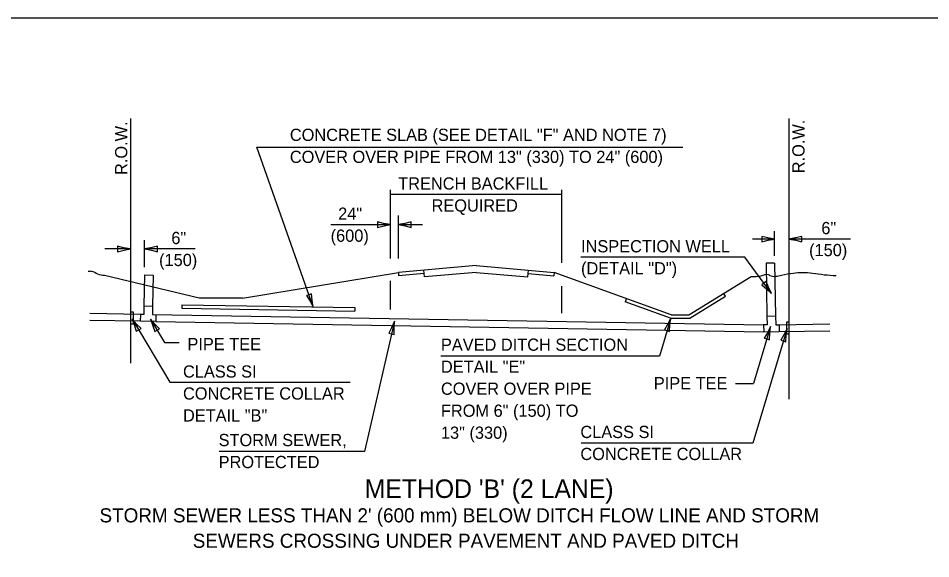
# Model space of a CAD drawing. Extents: x 2262292 to 2262922, y -3123599 to -3123199.
# Drawn here: x 2262476.3 to 2262673.3, y -3123315.6 to -3123198.8 of the extents above; entities that cross this region are included whole.
import ezdxf

# ---------------------------------------------------------------- set-up
doc = ezdxf.new("R2010")
doc.units = 0
for name, color, linetype in [('Default', 7, 'Continuous'), ('RD_Pr_Roadway_Dimensions', 7, 'Continuous'), ('RD_Pr_Roadway_Items', 7, 'Continuous'), ('RD_Pr_Roadway_Notes', 7, 'Continuous')]:
    doc.layers.add(name, color=color, linetype=linetype)

msp = doc.modelspace()

# ---------------------------------------------------------------- linework, layer by layer
at = {"layer": 'Default'}
msp.add_lwpolyline([(2262292.48, -3123598.83), (2262922.48, -3123598.83), (2262922.48, -3123198.83), (2262292.48, -3123198.83)], close=True, dxfattribs=at)
at = {"layer": 'RD_Pr_Roadway_Dimensions'}
for p, q in [((2262556.67, -3123250.71), (2262556.67, -3123235.89)), ((2262593.68, -3123251.64), (2262593.68, -3123235.89)), ((2262556.67, -3123236.84), (2262593.68, -3123236.84)), ((2262558.35, -3123250.71), (2262558.35, -3123241.41)), ((2262543.77, -3123243.41), (2262556.67, -3123243.41)), ((2262558.35, -3123243.41), (2262563.57, -3123243.41)), ((2262639.63, -3123250.16), (2262639.63, -3123244.83)), ((2262503.52, -3123252.59), (2262503.52, -3123246.77)), ((2262639.63, -3123246.52), (2262634.82, -3123246.52)), ((2262656, -3123246.52), (2262642.72, -3123246.52)), ((2262500.51, -3123248.66), (2262494.94, -3123248.66)), ((2262514.47, -3123248.66), (2262503.52, -3123248.66)), ((2262556.67, -3123261.71), (2262556.67, -3123255.52)), ((2262593.68, -3123262.54), (2262593.68, -3123256.72))]:
    msp.add_line(p, q, dxfattribs=at)
for points in [[(2262553.87, -3123242.83), (2262553.87, -3123243.41), (2262553.87, -3123244), (2262555.27, -3123243.66), (2262556.67, -3123243.41), (2262555.17, -3123243.14)], [(2262561.15, -3123244), (2262561.15, -3123243.41), (2262561.15, -3123242.83), (2262559.75, -3123243.17), (2262558.35, -3123243.41), (2262559.84, -3123243.69)], [(2262636.83, -3123245.94), (2262636.83, -3123246.52), (2262636.83, -3123247.11), (2262638.23, -3123246.76), (2262639.63, -3123246.52), (2262638.13, -3123246.25)], [(2262645.52, -3123247.11), (2262645.52, -3123246.52), (2262645.52, -3123245.94), (2262644.12, -3123246.28), (2262642.72, -3123246.52), (2262644.21, -3123246.79)], [(2262497.71, -3123248.08), (2262497.71, -3123248.66), (2262497.71, -3123249.25), (2262499.11, -3123248.9), (2262500.51, -3123248.66), (2262499.01, -3123248.39)], [(2262506.32, -3123249.25), (2262506.32, -3123248.66), (2262506.32, -3123248.08), (2262504.92, -3123248.42), (2262503.52, -3123248.66), (2262505.02, -3123248.93)]]:
    msp.add_lwpolyline(points, close=True, dxfattribs=at)
at = {"layer": 'RD_Pr_Roadway_Items'}
for p, q in [((2262500.51, -3123220.49), (2262500.51, -3123273.3)), ((2262642.72, -3123220.49), (2262642.72, -3123281.08)), ((2262575.17, -3123252.25), (2262558.35, -3123253.73)), ((2262575.17, -3123252.25), (2262592, -3123253.73)), ((2262639.63, -3123251.7), (2262637.76, -3123251.73)), ((2262637.76, -3123251.73), (2262637.95, -3123263.22)), ((2262639.63, -3123251.7), (2262639.82, -3123263.19)), ((2262503.53, -3123254.28), (2262503.41, -3123260.96)), ((2262503.53, -3123254.28), (2262505.4, -3123254.31)), ((2262505.4, -3123254.31), (2262505.28, -3123260.99)), ((2262524.7, -3123259.3), (2262558.35, -3123253.73)), ((2262558.35, -3123253.73), (2262558.42, -3123254.47)), ((2262563.93, -3123253.98), (2262558.42, -3123254.47)), ((2262564, -3123254.72), (2262563.87, -3123253.25)), ((2262575.17, -3123253.74), (2262564, -3123254.72)), ((2262575.17, -3123253.74), (2262586.35, -3123254.72)), ((2262586.35, -3123254.72), (2262586.48, -3123253.25)), ((2262586.41, -3123253.98), (2262591.94, -3123254.47)), ((2262592, -3123253.73), (2262591.94, -3123254.47)), ((2262617.29, -3123262.86), (2262592, -3123253.73)), ((2262515.35, -3123259.3), (2262494.92, -3123254.41)), ((2262621.09, -3123262.86), (2262634.52, -3123254.59)), ((2262628.99, -3123258.88), (2262628.58, -3123258.24)), ((2262524.7, -3123259.3), (2262515.35, -3123259.3)), ((2262607.61, -3123259.37), (2262607.35, -3123260.07)), ((2262617.15, -3123263.61), (2262607.35, -3123260.07)), ((2262621.3, -3123263.61), (2262628.99, -3123258.88)), ((2262500.51, -3123262.22), (2262501.07, -3123262.22)), ((2262500.51, -3123262.22), (2262500.51, -3123264.82)), ((2262501.07, -3123262.22), (2262501.07, -3123264.82)), ((2262503.41, -3123260.96), (2262503.39, -3123262.82)), ((2262503.41, -3123260.96), (2262505.28, -3123260.99)), ((2262505.28, -3123260.99), (2262505.25, -3123262.84)), ((2262511.58, -3123260.72), (2262511.57, -3123261.46)), ((2262511.57, -3123261.46), (2262548.96, -3123262.07)), ((2262511.58, -3123260.72), (2262548.97, -3123261.33)), ((2262548.97, -3123261.33), (2262548.96, -3123262.07)), ((2262502.61, -3123264.29), (2262491.69, -3123264.11)), ((2262502.64, -3123262.8), (2262491.72, -3123262.63)), ((2262502.64, -3123262.8), (2262502.61, -3123264.29)), ((2262503.39, -3123262.82), (2262502.64, -3123262.8)), ((2262505.25, -3123262.84), (2262637.23, -3123265.09)), ((2262506, -3123262.86), (2262505.98, -3123264.34)), ((2262617.15, -3123263.61), (2262621.3, -3123263.61)), ((2262617.29, -3123262.86), (2262621.09, -3123262.86)), ((2262639.82, -3123263.19), (2262637.95, -3123263.22)), ((2262637.95, -3123263.22), (2262637.98, -3123265.07)), ((2262639.82, -3123263.19), (2262639.85, -3123265.05)), ((2262500.51, -3123264.82), (2262501.07, -3123264.82)), ((2262505.98, -3123264.34), (2262502.61, -3123264.29)), ((2262505.98, -3123264.34), (2262637.26, -3123266.57)), ((2262637.98, -3123265.08), (2262637.23, -3123265.09)), ((2262637.23, -3123265.09), (2262637.26, -3123266.57)), ((2262639.85, -3123265.05), (2262640.59, -3123265.03)), ((2262640.59, -3123265.03), (2262651.52, -3123264.86)), ((2262640.59, -3123265.03), (2262640.62, -3123266.52)), ((2262642.72, -3123264.45), (2262642.16, -3123264.45)), ((2262642.16, -3123264.45), (2262642.16, -3123267.05)), ((2262642.72, -3123264.45), (2262642.72, -3123267.05)), ((2262637.26, -3123266.57), (2262640.62, -3123266.52)), ((2262640.62, -3123266.52), (2262651.54, -3123266.34)), ((2262642.72, -3123267.05), (2262642.16, -3123267.05))]:
    msp.add_line(p, q, dxfattribs=at)
for points in [[(2262494.92, -3123254.42), (2262493.44, -3123254.14), (2262492.08, -3123253.51), (2262491.35, -3123253.54)], [(2262634.52, -3123254.59), (2262636.75, -3123254.44), (2262638.23, -3123254.15), (2262638.6, -3123254.37), (2262641.12, -3123254.3), (2262643.64, -3123253.86), (2262647.79, -3123253.86), (2262650.32, -3123254.22), (2262652.94, -3123254.4)]]:
    msp.add_spline(points, degree=3, dxfattribs=at)
at = {"layer": 'RD_Pr_Roadway_Notes'}
for p, q in [((2262539.98, -3123261.2), (2262527.77, -3123226.66)), ((2262527.77, -3123226.66), (2262619.77, -3123226.66)), ((2262633.21, -3123250.46), (2262597.76, -3123250.46)), ((2262638.97, -3123258.32), (2262633.21, -3123250.46)), ((2262500.84, -3123263.74), (2262509, -3123277.47)), ((2262504.82, -3123263.83), (2262507.82, -3123268.87)), ((2262617.19, -3123263.61), (2262614.75, -3123271.79)), ((2262557.5, -3123264.28), (2262551.03, -3123292.39)), ((2262642.3, -3123265.85), (2262634.92, -3123290.58)), ((2262638.73, -3123265.41), (2262635.06, -3123277.72)), ((2262507.82, -3123268.87), (2262510.98, -3123268.87)), ((2262614.75, -3123271.79), (2262567.55, -3123271.79)), ((2262509, -3123277.47), (2262547.98, -3123277.47)), ((2262631.14, -3123277.72), (2262635.06, -3123277.72)), ((2262634.92, -3123290.58), (2262597.81, -3123290.58)), ((2262551.03, -3123292.39), (2262519.64, -3123292.39))]:
    msp.add_line(p, q, dxfattribs=at)
for points in [[(2262637.79, -3123255.71), (2262637.31, -3123256.06), (2262636.84, -3123256.41), (2262637.95, -3123257.33), (2262638.97, -3123258.32), (2262638.31, -3123256.95)], [(2262539.6, -3123258.36), (2262539.05, -3123258.56), (2262538.5, -3123258.75), (2262539.29, -3123259.96), (2262539.98, -3123261.2), (2262539.74, -3123259.7)], [(2262501.76, -3123266.45), (2262502.27, -3123266.15), (2262502.77, -3123265.85), (2262501.76, -3123264.82), (2262500.84, -3123263.74), (2262501.36, -3123265.17)], [(2262505.75, -3123266.53), (2262506.25, -3123266.23), (2262506.76, -3123265.93), (2262505.75, -3123264.91), (2262504.82, -3123263.83), (2262505.35, -3123265.25)], [(2262615.83, -3123266.13), (2262616.39, -3123266.3), (2262616.95, -3123266.46), (2262617.02, -3123265.02), (2262617.19, -3123263.61), (2262616.5, -3123264.97)], [(2262556.3, -3123266.87), (2262556.87, -3123267.01), (2262557.44, -3123267.14), (2262557.42, -3123265.7), (2262557.5, -3123264.28), (2262556.9, -3123265.67)], [(2262637.37, -3123267.92), (2262637.93, -3123268.09), (2262638.49, -3123268.26), (2262638.57, -3123266.82), (2262638.73, -3123265.41), (2262638.05, -3123266.76)], [(2262640.94, -3123268.37), (2262641.5, -3123268.54), (2262642.06, -3123268.7), (2262642.13, -3123267.26), (2262642.3, -3123265.85), (2262641.61, -3123267.21)]]:
    msp.add_lwpolyline(points, close=True, dxfattribs=at)

# ---------------------------------------------------------------- texts
at = {"layer": 'RD_Pr_Roadway_Dimensions'}
for s, p in [('TRENCH BACKFILL', (2262558.32, -3123235.84)), ('REQUIRED', (2262565.53, -3123240.59)), ('24"', (2262545.35, -3123242.36)), ('(600)', (2262543.73, -3123247.11)), ('6"', (2262649.71, -3123245.47)), ('6"', (2262509.32, -3123247.61)), ('(150)', (2262647.07, -3123250.22)), ('(150)', (2262506.68, -3123252.36))]:
    msp.add_text(s, height=2.64, dxfattribs=at).set_placement(p)
at = {"layer": 'RD_Pr_Roadway_Items'}
for p in [(2262499.81, -3123232.68), (2262646.08, -3123232.31)]:
    msp.add_text('R.O.W.', height=2.64, rotation=90, dxfattribs=at).set_placement(p)
at = {"layer": 'RD_Pr_Roadway_Notes'}
for s, height, p in [('CONCRETE SLAB (SEE DETAIL "F" AND NOTE 7)', 2.64, (2262534.92, -3123225.33)), ('COVER OVER PIPE FROM 13" (330) TO 24" (600)', 2.64, (2262534.92, -3123230.09)), ('INSPECTION WELL', 2.64, (2262597.81, -3123249.4)), ('(DETAIL "D")', 2.64, (2262597.81, -3123254.15)), ('PIPE TEE', 2.64, (2262512.8, -3123270.53)), ('PAVED DITCH SECTION', 2.64, (2262567.55, -3123270.66)), ('CLASS SI', 2.64, (2262511.84, -3123276.45)), ('DETAIL "E"', 2.64, (2262567.55, -3123275.41)), ('COVER OVER PIPE', 2.64, (2262567.55, -3123280.17)), ('PIPE TEE', 2.64, (2262613.53, -3123278.98)), ('CONCRETE COLLAR', 2.64, (2262511.84, -3123281.2)), ('DETAIL "B"', 2.64, (2262511.84, -3123285.95)), ('FROM 6" (150) TO', 2.64, (2262567.55, -3123284.92)), ('13" (330)', 2.64, (2262567.55, -3123289.67)), ('CLASS SI', 2.64, (2262597.67, -3123289.51)), ('STORM SEWER,', 2.64, (2262519.54, -3123291.26)), ('CONCRETE COLLAR', 2.64, (2262597.67, -3123294.26)), ('PROTECTED', 2.64, (2262519.54, -3123296.01)), ("METHOD 'B' (2 LANE)", 4, (2262551.08, -3123302.45)), ("STORM SEWER LESS THAN 2' (600 mm) BELOW DITCH FLOW LINE AND STORM ", 3.048, (2262493.81, -3123307.73)), ('SEWERS CROSSING UNDER PAVEMENT AND PAVED DITCH', 3.048, (2262513.94, -3123313.22))]:
    msp.add_text(s, height=height, dxfattribs=at).set_placement(p)

doc.saveas('drawing.dxf')
